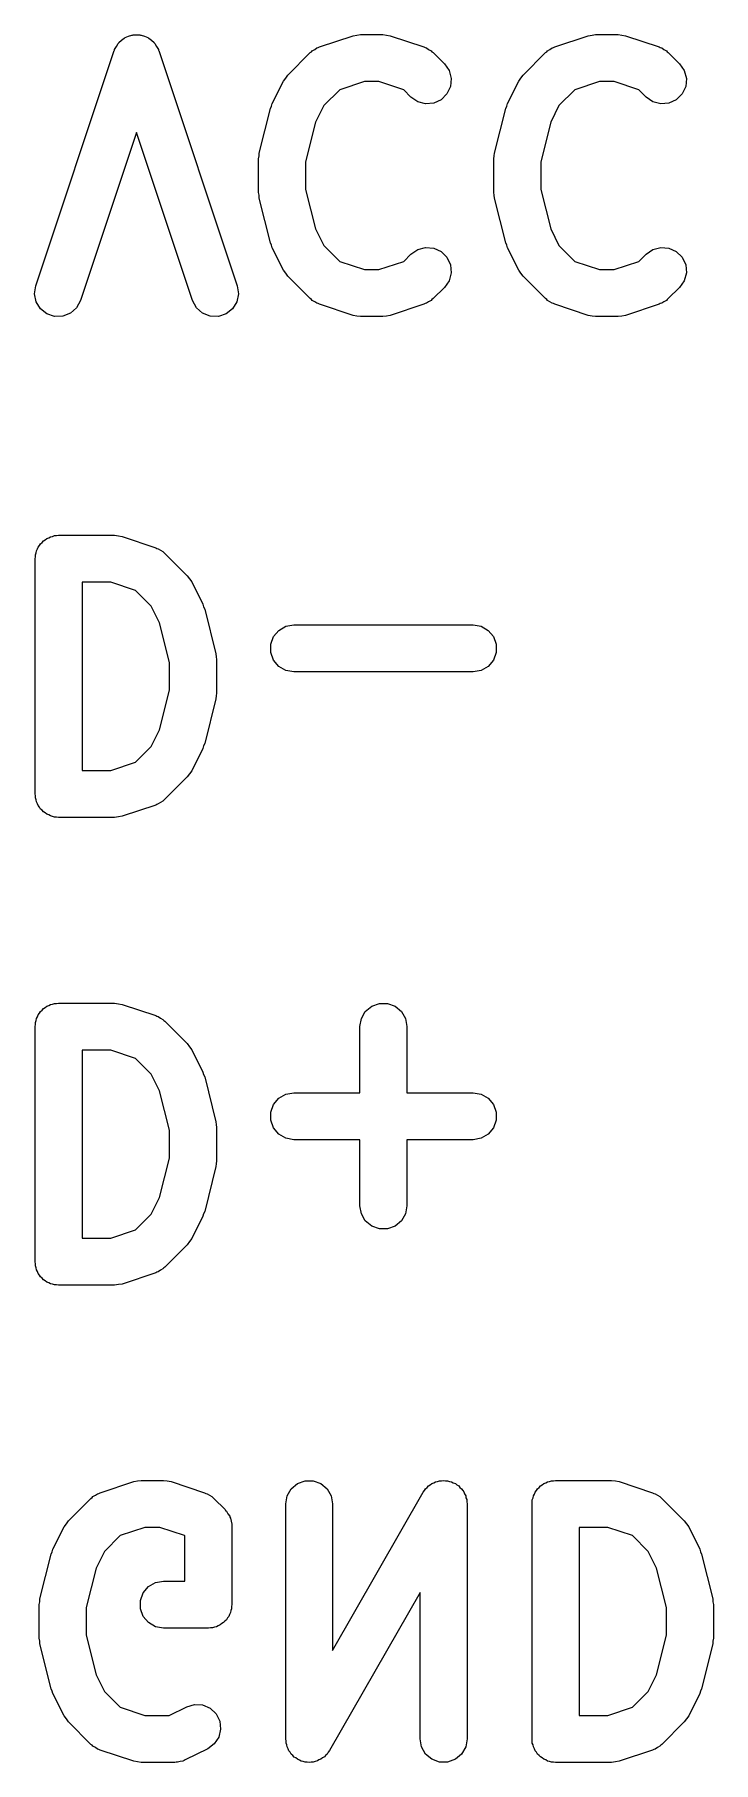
# Model space of a CAD drawing. Extents: x 91.3 to 189.8, y -113.5 to -60.4.
# Drawn here: x 98.81 to 101.69, y -78.35 to -71 of the extents above; entities that cross this region are included whole.
import ezdxf

# ---------------------------------------------------------------- set-up
doc = ezdxf.new("R2010")
doc.units = 0
doc.header["$MEASUREMENT"] = 0
doc.layers.add('BLACK', color=7, linetype='CONTINUOUS')

msp = doc.modelspace()

# ---------------------------------------------------------------- linework, layer by layer
at = {"layer": 'Black'}
for p, q in [((99.2063, -71.005), (99.22, -70.9996)), ((99.22, -70.9996), (99.2227, -70.9996)), ((99.2227, -70.9996), (99.2253, -70.9987)), ((99.2253, -70.9987), (99.24, -70.9991)), ((99.24, -70.9991), (99.2547, -70.9987)), ((99.2547, -70.9987), (99.2573, -70.9996)), ((99.2573, -70.9996), (99.26, -70.9996)), ((99.26, -70.9996), (99.2737, -71.005)), ((100.161, -71.0028), (100.177, -71.0004)), ((100.177, -71.0004), (100.192, -70.9976)), ((100.192, -70.9976), (100.288, -70.9976)), ((100.288, -70.9976), (100.303, -71.0004)), ((100.303, -71.0004), (100.319, -71.0028)), ((101.161, -71.0028), (101.177, -71.0004)), ((101.177, -71.0004), (101.192, -70.9976)), ((101.192, -70.9976), (101.288, -70.9976)), ((101.288, -70.9976), (101.303, -71.0004)), ((101.303, -71.0004), (101.319, -71.0028)), ((98.8118, -72.066), (99.1451, -71.066)), ((99.1451, -71.066), (99.1464, -71.0636)), ((99.1464, -71.0636), (99.147, -71.0609)), ((99.147, -71.0609), (99.1547, -71.0484)), ((99.1547, -71.0484), (99.1617, -71.0355)), ((99.1617, -71.0355), (99.1637, -71.0336)), ((99.1637, -71.0336), (99.1652, -71.0313)), ((99.1652, -71.0313), (99.1767, -71.0221)), ((99.1767, -71.0221), (99.1877, -71.0124)), ((99.1877, -71.0124), (99.1902, -71.0114)), ((99.1902, -71.0114), (99.1924, -71.0097)), ((99.1924, -71.0097), (99.2063, -71.005)), ((99.2737, -71.005), (99.2876, -71.0097)), ((99.2876, -71.0097), (99.2898, -71.0114)), ((99.2898, -71.0114), (99.2923, -71.0124)), ((99.2923, -71.0124), (99.3033, -71.0221)), ((99.3033, -71.0221), (99.3148, -71.0313)), ((99.3148, -71.0313), (99.3163, -71.0336)), ((99.3163, -71.0336), (99.3183, -71.0355)), ((99.3183, -71.0355), (99.3253, -71.0484)), ((99.3253, -71.0484), (99.333, -71.0609)), ((99.333, -71.0609), (99.3336, -71.0636)), ((99.3336, -71.0636), (99.3349, -71.066)), ((99.3349, -71.066), (99.6682, -72.066)), ((99.9788, -71.0745), (99.9835, -71.0712)), ((99.9835, -71.0712), (99.9874, -71.0669)), ((99.9874, -71.0669), (99.9977, -71.0613)), ((99.9977, -71.0613), (100.007, -71.0546)), ((100.007, -71.0546), (100.013, -71.0531)), ((100.013, -71.0531), (100.018, -71.0504)), ((100.018, -71.0504), (100.161, -71.0028)), ((100.319, -71.0028), (100.462, -71.0504)), ((100.462, -71.0504), (100.467, -71.0531)), ((100.467, -71.0531), (100.473, -71.0546)), ((100.473, -71.0546), (100.482, -71.0613)), ((100.482, -71.0613), (100.493, -71.0669)), ((100.493, -71.0669), (100.496, -71.0712)), ((100.496, -71.0712), (100.501, -71.0745)), ((100.979, -71.0745), (100.984, -71.0712)), ((100.984, -71.0712), (100.987, -71.0669)), ((100.987, -71.0669), (100.998, -71.0613)), ((100.998, -71.0613), (101.007, -71.0546)), ((101.007, -71.0546), (101.013, -71.0531)), ((101.013, -71.0531), (101.018, -71.0504)), ((101.018, -71.0504), (101.161, -71.0028)), ((101.319, -71.0028), (101.462, -71.0504)), ((101.462, -71.0504), (101.467, -71.0531)), ((101.467, -71.0531), (101.473, -71.0546)), ((101.473, -71.0546), (101.482, -71.0613)), ((101.482, -71.0613), (101.493, -71.0669)), ((101.493, -71.0669), (101.496, -71.0712)), ((101.496, -71.0712), (101.501, -71.0745)), ((99.8836, -71.1698), (99.9788, -71.0745)), ((100.501, -71.0745), (100.549, -71.1221)), ((100.549, -71.1221), (100.569, -71.1506)), ((100.884, -71.1698), (100.979, -71.0745)), ((101.501, -71.0745), (101.549, -71.1221)), ((101.549, -71.1221), (101.569, -71.1506)), ((99.8172, -71.291), (99.8648, -71.1958)), ((99.8648, -71.1958), (99.8744, -71.1829)), ((99.8744, -71.1829), (99.8836, -71.1698)), ((100.209, -71.1976), (100.104, -71.2326)), ((100.271, -71.1976), (100.209, -71.1976)), ((100.376, -71.2326), (100.271, -71.1976)), ((100.575, -71.2187), (100.56, -71.2502)), ((100.569, -71.1506), (100.578, -71.1841)), ((100.578, -71.1841), (100.575, -71.2187)), ((100.817, -71.291), (100.865, -71.1958)), ((100.865, -71.1958), (100.874, -71.1829)), ((100.874, -71.1829), (100.884, -71.1698)), ((101.209, -71.1976), (101.104, -71.2326)), ((101.271, -71.1976), (101.209, -71.1976)), ((101.376, -71.2326), (101.271, -71.1976)), ((101.575, -71.2187), (101.56, -71.2502)), ((101.569, -71.1506), (101.578, -71.1841)), ((101.578, -71.1841), (101.575, -71.2187)), ((99.8141, -71.3015), (99.8172, -71.291)), ((100.104, -71.2326), (100.036, -71.2997)), ((100.407, -71.2636), (100.376, -71.2326)), ((100.436, -71.2835), (100.407, -71.2636)), ((100.469, -71.2925), (100.436, -71.2835)), ((100.504, -71.2895), (100.469, -71.2925)), ((100.535, -71.2748), (100.504, -71.2895)), ((100.56, -71.2502), (100.535, -71.2748)), ((100.814, -71.3015), (100.817, -71.291)), ((101.104, -71.2326), (101.036, -71.2997)), ((101.407, -71.2636), (101.376, -71.2326)), ((101.436, -71.2835), (101.407, -71.2636)), ((101.469, -71.2925), (101.436, -71.2835)), ((101.504, -71.2895), (101.469, -71.2925)), ((101.535, -71.2748), (101.504, -71.2895)), ((101.56, -71.2502), (101.535, -71.2748)), ((99.762, -71.5019), (99.8097, -71.3115)), ((99.8097, -71.3115), (99.8141, -71.3015)), ((100.036, -71.2997), (100.001, -71.3706)), ((100.762, -71.5019), (100.81, -71.3115)), ((100.81, -71.3115), (100.814, -71.3015)), ((101.036, -71.2997), (101.001, -71.3706)), ((99.24, -71.4138), (99.0015, -72.1292)), ((99.4785, -72.1292), (99.24, -71.4138)), ((100.001, -71.3706), (99.959, -71.5385)), ((101.001, -71.3706), (100.959, -71.5385)), ((99.759, -71.5262), (99.7612, -71.5141)), ((99.7612, -71.5141), (99.762, -71.5019)), ((100.759, -71.5262), (100.761, -71.5141)), ((100.761, -71.5141), (100.762, -71.5019)), ((99.759, -71.669), (99.759, -71.5262)), ((99.959, -71.5385), (99.959, -71.6567)), ((100.759, -71.669), (100.759, -71.5262)), ((100.959, -71.5385), (100.959, -71.6567)), ((99.959, -71.6567), (100.001, -71.8246)), ((100.959, -71.6567), (101.001, -71.8246)), ((99.7612, -71.6811), (99.759, -71.669)), ((99.762, -71.6933), (99.7612, -71.6811)), ((99.8097, -71.8838), (99.762, -71.6933)), ((100.761, -71.6811), (100.759, -71.669)), ((100.762, -71.6933), (100.761, -71.6811)), ((100.81, -71.8838), (100.762, -71.6933)), ((100.001, -71.8246), (100.036, -71.8955)), ((101.001, -71.8246), (101.036, -71.8955)), ((99.8141, -71.8938), (99.8097, -71.8838)), ((99.8172, -71.9042), (99.8141, -71.8938)), ((99.8648, -71.9995), (99.8172, -71.9042)), ((100.036, -71.8955), (100.104, -71.9626)), ((100.376, -71.9626), (100.407, -71.9317)), ((100.407, -71.9317), (100.436, -71.9118)), ((100.436, -71.9118), (100.469, -71.9028)), ((100.469, -71.9028), (100.504, -71.9058)), ((100.504, -71.9058), (100.535, -71.9205)), ((100.535, -71.9205), (100.56, -71.945)), ((100.56, -71.945), (100.575, -71.9765)), ((100.814, -71.8938), (100.81, -71.8838)), ((100.817, -71.9042), (100.814, -71.8938)), ((100.865, -71.9995), (100.817, -71.9042)), ((101.036, -71.8955), (101.104, -71.9626)), ((101.376, -71.9626), (101.407, -71.9317)), ((101.407, -71.9317), (101.436, -71.9118)), ((101.436, -71.9118), (101.469, -71.9028)), ((101.469, -71.9028), (101.504, -71.9058)), ((101.504, -71.9058), (101.535, -71.9205)), ((101.535, -71.9205), (101.56, -71.945)), ((101.56, -71.945), (101.575, -71.9765)), ((99.8744, -72.0123), (99.8648, -71.9995)), ((99.8836, -72.0255), (99.8744, -72.0123)), ((99.9788, -72.1207), (99.8836, -72.0255)), ((100.104, -71.9626), (100.209, -71.9976)), ((100.209, -71.9976), (100.271, -71.9976)), ((100.271, -71.9976), (100.376, -71.9626)), ((100.578, -72.0111), (100.569, -72.0446)), ((100.575, -71.9765), (100.578, -72.0111)), ((100.874, -72.0123), (100.865, -71.9995)), ((100.884, -72.0255), (100.874, -72.0123)), ((100.979, -72.1207), (100.884, -72.0255)), ((101.104, -71.9626), (101.209, -71.9976)), ((101.209, -71.9976), (101.271, -71.9976)), ((101.271, -71.9976), (101.376, -71.9626)), ((101.578, -72.0111), (101.569, -72.0446)), ((101.575, -71.9765), (101.578, -72.0111)), ((98.8067, -72.1003), (98.8118, -72.066)), ((98.8137, -72.1344), (98.8067, -72.1003)), ((99.6733, -72.1003), (99.6663, -72.1344)), ((99.6682, -72.066), (99.6733, -72.1003)), ((100.549, -72.0731), (100.501, -72.1207)), ((100.569, -72.0446), (100.549, -72.0731)), ((101.549, -72.0731), (101.501, -72.1207)), ((101.569, -72.0446), (101.549, -72.0731)), ((98.8318, -72.164), (98.8137, -72.1344)), ((98.8591, -72.1856), (98.8318, -72.164)), ((98.985, -72.1598), (98.959, -72.1828)), ((99.0015, -72.1292), (98.985, -72.1598)), ((99.495, -72.1598), (99.4785, -72.1292)), ((99.521, -72.1828), (99.495, -72.1598)), ((99.6482, -72.164), (99.6209, -72.1856)), ((99.6663, -72.1344), (99.6482, -72.164)), ((99.9835, -72.124), (99.9788, -72.1207)), ((99.9874, -72.1283), (99.9835, -72.124)), ((99.9977, -72.1339), (99.9874, -72.1283)), ((100.007, -72.1406), (99.9977, -72.1339)), ((100.013, -72.1421), (100.007, -72.1406)), ((100.018, -72.1449), (100.013, -72.1421)), ((100.161, -72.1925), (100.018, -72.1449)), ((100.462, -72.1449), (100.319, -72.1925)), ((100.467, -72.1421), (100.462, -72.1449)), ((100.473, -72.1406), (100.467, -72.1421)), ((100.482, -72.1339), (100.473, -72.1406)), ((100.493, -72.1283), (100.482, -72.1339)), ((100.496, -72.124), (100.493, -72.1283)), ((100.501, -72.1207), (100.496, -72.124)), ((100.984, -72.124), (100.979, -72.1207)), ((100.987, -72.1283), (100.984, -72.124)), ((100.998, -72.1339), (100.987, -72.1283)), ((101.007, -72.1406), (100.998, -72.1339)), ((101.013, -72.1421), (101.007, -72.1406)), ((101.018, -72.1449), (101.013, -72.1421)), ((101.161, -72.1925), (101.018, -72.1449)), ((101.462, -72.1449), (101.319, -72.1925)), ((101.467, -72.1421), (101.462, -72.1449)), ((101.473, -72.1406), (101.467, -72.1421)), ((101.482, -72.1339), (101.473, -72.1406)), ((101.493, -72.1283), (101.482, -72.1339)), ((101.496, -72.124), (101.493, -72.1283)), ((101.501, -72.1207), (101.496, -72.124)), ((98.892, -72.1965), (98.8591, -72.1856)), ((98.9267, -72.1956), (98.892, -72.1965)), ((98.959, -72.1828), (98.9267, -72.1956)), ((99.5533, -72.1956), (99.521, -72.1828)), ((99.588, -72.1965), (99.5533, -72.1956)), ((99.6209, -72.1856), (99.588, -72.1965)), ((100.177, -72.1948), (100.161, -72.1925)), ((100.192, -72.1976), (100.177, -72.1948)), ((100.288, -72.1976), (100.192, -72.1976)), ((100.303, -72.1948), (100.288, -72.1976)), ((100.319, -72.1925), (100.303, -72.1948)), ((101.177, -72.1948), (101.161, -72.1925)), ((101.192, -72.1976), (101.177, -72.1948)), ((101.288, -72.1976), (101.192, -72.1976)), ((101.303, -72.1948), (101.288, -72.1976)), ((101.319, -72.1925), (101.303, -72.1948)), ((98.8748, -73.1337), (98.8835, -73.1321)), ((98.8835, -73.1321), (98.8917, -73.1291)), ((98.8917, -73.1291), (98.9004, -73.1291)), ((98.9004, -73.1291), (98.909, -73.1276)), ((98.909, -73.1276), (99.1471, -73.1276)), ((99.1471, -73.1276), (99.1629, -73.1304)), ((99.1629, -73.1304), (99.1788, -73.1328)), ((98.8106, -73.2103), (98.8136, -73.202)), ((98.8136, -73.202), (98.8151, -73.1934)), ((98.8151, -73.1934), (98.8195, -73.1858)), ((98.8195, -73.1858), (98.8224, -73.1776)), ((98.8224, -73.1776), (98.8281, -73.1709)), ((98.8281, -73.1709), (98.8324, -73.1633)), ((98.8324, -73.1633), (98.8391, -73.1577)), ((98.8391, -73.1577), (98.8448, -73.151)), ((98.8448, -73.151), (98.8523, -73.1466)), ((98.8523, -73.1466), (98.859, -73.141)), ((98.859, -73.141), (98.8673, -73.138)), ((98.8673, -73.138), (98.8748, -73.1337)), ((99.1788, -73.1328), (99.3216, -73.1804)), ((99.3216, -73.1804), (99.3267, -73.1831)), ((99.3267, -73.1831), (99.3323, -73.1846)), ((99.3323, -73.1846), (99.3419, -73.1913)), ((99.3419, -73.1913), (99.3522, -73.1969)), ((99.3522, -73.1969), (99.356, -73.2012)), ((99.356, -73.2012), (99.3607, -73.2045)), ((99.3607, -73.2045), (99.456, -73.2998)), ((98.809, -73.2276), (98.8106, -73.219)), ((98.809, -74.2276), (98.809, -73.2276)), ((98.8106, -73.219), (98.8106, -73.2103)), ((99.009, -73.3276), (99.009, -74.1276)), ((99.1309, -73.3276), (99.009, -73.3276)), ((99.236, -73.3626), (99.1309, -73.3276)), ((99.456, -73.2998), (99.4651, -73.3129)), ((99.4651, -73.3129), (99.4747, -73.3258)), ((99.4747, -73.3258), (99.5223, -73.421)), ((99.3031, -73.4297), (99.236, -73.3626)), ((99.5223, -73.421), (99.5254, -73.4315)), ((99.3385, -73.5006), (99.3031, -73.4297)), ((99.5254, -73.4315), (99.5299, -73.4415)), ((99.5299, -73.4415), (99.5775, -73.6319)), ((99.3805, -73.6685), (99.3385, -73.5006)), ((99.8106, -73.5912), (99.8224, -73.5586)), ((99.8224, -73.5586), (99.8448, -73.532)), ((99.8448, -73.532), (99.8748, -73.5146)), ((99.8748, -73.5146), (99.909, -73.5086)), ((99.909, -73.5086), (100.671, -73.5086)), ((100.671, -73.5086), (100.705, -73.5146)), ((100.705, -73.5146), (100.735, -73.532)), ((100.735, -73.532), (100.758, -73.5586)), ((100.758, -73.5586), (100.769, -73.5912)), ((99.5775, -73.6319), (99.5784, -73.6441)), ((99.5784, -73.6441), (99.5805, -73.6562)), ((99.8106, -73.6259), (99.8106, -73.5912)), ((99.8224, -73.6586), (99.8106, -73.6259)), ((100.769, -73.6259), (100.758, -73.6586)), ((100.769, -73.5912), (100.769, -73.6259)), ((99.3805, -73.7867), (99.3805, -73.6685)), ((99.5805, -73.6562), (99.5805, -73.799)), ((99.8448, -73.6852), (99.8224, -73.6586)), ((99.8748, -73.7025), (99.8448, -73.6852)), ((99.909, -73.7086), (99.8748, -73.7025)), ((100.671, -73.7086), (99.909, -73.7086)), ((100.705, -73.7025), (100.671, -73.7086)), ((100.735, -73.6852), (100.705, -73.7025)), ((100.758, -73.6586), (100.735, -73.6852)), ((99.3385, -73.9546), (99.3805, -73.7867)), ((99.5775, -73.8233), (99.5299, -74.0138)), ((99.5784, -73.8111), (99.5775, -73.8233)), ((99.5805, -73.799), (99.5784, -73.8111)), ((99.3031, -74.0255), (99.3385, -73.9546)), ((99.5299, -74.0138), (99.5254, -74.0238)), ((99.236, -74.0926), (99.3031, -74.0255)), ((99.5223, -74.0342), (99.4747, -74.1295)), ((99.5254, -74.0238), (99.5223, -74.0342)), ((99.009, -74.1276), (99.1309, -74.1276)), ((99.1309, -74.1276), (99.236, -74.0926)), ((99.456, -74.1555), (99.3607, -74.2507)), ((99.4651, -74.1423), (99.456, -74.1555)), ((99.4747, -74.1295), (99.4651, -74.1423)), ((98.8106, -74.2362), (98.809, -74.2276)), ((98.8106, -74.245), (98.8106, -74.2362)), ((98.8136, -74.2532), (98.8106, -74.245)), ((98.8151, -74.2618), (98.8136, -74.2532)), ((98.8195, -74.2694), (98.8151, -74.2618)), ((98.8224, -74.2776), (98.8195, -74.2694)), ((98.8281, -74.2843), (98.8224, -74.2776)), ((98.8324, -74.2919), (98.8281, -74.2843)), ((98.8391, -74.2975), (98.8324, -74.2919)), ((98.8448, -74.3042), (98.8391, -74.2975)), ((98.8523, -74.3086), (98.8448, -74.3042)), ((99.3216, -74.2749), (99.1788, -74.3225)), ((99.3267, -74.2721), (99.3216, -74.2749)), ((99.3323, -74.2706), (99.3267, -74.2721)), ((99.3419, -74.2639), (99.3323, -74.2706)), ((99.3522, -74.2583), (99.3419, -74.2639)), ((99.356, -74.254), (99.3522, -74.2583)), ((99.3607, -74.2507), (99.356, -74.254)), ((98.859, -74.3142), (98.8523, -74.3086)), ((98.8673, -74.3172), (98.859, -74.3142)), ((98.8748, -74.3216), (98.8673, -74.3172)), ((98.8835, -74.3231), (98.8748, -74.3216)), ((98.8917, -74.3261), (98.8835, -74.3231)), ((98.9004, -74.3261), (98.8917, -74.3261)), ((98.909, -74.3276), (98.9004, -74.3261)), ((99.1471, -74.3276), (98.909, -74.3276)), ((99.1629, -74.3248), (99.1471, -74.3276)), ((99.1788, -74.3225), (99.1629, -74.3248)), ((98.8136, -75.192), (98.8151, -75.1834)), ((98.8151, -75.1834), (98.8195, -75.1758)), ((98.8195, -75.1758), (98.8224, -75.1676)), ((98.8224, -75.1676), (98.8281, -75.1609)), ((98.8281, -75.1609), (98.8324, -75.1533)), ((98.8324, -75.1533), (98.8391, -75.1477)), ((98.8391, -75.1477), (98.8448, -75.141)), ((98.8448, -75.141), (98.8523, -75.1366)), ((98.8523, -75.1366), (98.859, -75.131)), ((98.859, -75.131), (98.8673, -75.128)), ((98.8673, -75.128), (98.8748, -75.1236)), ((98.8748, -75.1236), (98.8835, -75.1221)), ((98.8835, -75.1221), (98.8917, -75.1191)), ((98.8917, -75.1191), (98.9004, -75.1191)), ((98.9004, -75.1191), (98.909, -75.1176)), ((98.909, -75.1176), (99.1471, -75.1176)), ((99.1471, -75.1176), (99.1629, -75.1204)), ((99.1629, -75.1204), (99.1788, -75.1228)), ((99.1788, -75.1228), (99.3216, -75.1704)), ((99.3216, -75.1704), (99.3267, -75.1731)), ((99.3267, -75.1731), (99.3323, -75.1746)), ((99.3323, -75.1746), (99.3419, -75.1813)), ((99.3419, -75.1813), (99.3522, -75.1869)), ((99.3522, -75.1869), (99.356, -75.1912)), ((100.19, -75.2176), (100.196, -75.1834)), ((100.196, -75.1834), (100.213, -75.1533)), ((100.213, -75.1533), (100.24, -75.131)), ((100.24, -75.131), (100.273, -75.1191)), ((100.273, -75.1191), (100.307, -75.1191)), ((100.307, -75.1191), (100.34, -75.131)), ((100.34, -75.131), (100.367, -75.1533)), ((100.367, -75.1533), (100.384, -75.1834)), ((100.384, -75.1834), (100.39, -75.2176)), ((98.809, -75.2176), (98.8106, -75.209)), ((98.809, -76.2176), (98.809, -75.2176)), ((98.8106, -75.2003), (98.8136, -75.192)), ((98.8106, -75.209), (98.8106, -75.2003)), ((99.356, -75.1912), (99.3607, -75.1945)), ((99.3607, -75.1945), (99.456, -75.2898)), ((100.19, -75.4986), (100.19, -75.2176)), ((100.39, -75.2176), (100.39, -75.4986)), ((99.009, -75.3176), (99.009, -76.1176)), ((99.1309, -75.3176), (99.009, -75.3176)), ((99.236, -75.3526), (99.1309, -75.3176)), ((99.456, -75.2898), (99.4651, -75.3029)), ((99.4651, -75.3029), (99.4747, -75.3158)), ((99.4747, -75.3158), (99.5223, -75.411)), ((99.3031, -75.4197), (99.236, -75.3526)), ((99.3385, -75.4906), (99.3031, -75.4197)), ((99.5223, -75.411), (99.5254, -75.4215)), ((99.5254, -75.4215), (99.5299, -75.4315)), ((99.5299, -75.4315), (99.5775, -75.6219)), ((99.3805, -75.6585), (99.3385, -75.4906)), ((99.8106, -75.5812), (99.8224, -75.5486)), ((99.8224, -75.5486), (99.8448, -75.522)), ((99.8448, -75.522), (99.8748, -75.5046)), ((99.8748, -75.5046), (99.909, -75.4986)), ((99.909, -75.4986), (100.19, -75.4986)), ((100.39, -75.4986), (100.671, -75.4986)), ((100.671, -75.4986), (100.705, -75.5046)), ((100.705, -75.5046), (100.735, -75.522)), ((100.735, -75.522), (100.758, -75.5486)), ((100.758, -75.5486), (100.769, -75.5812)), ((99.5775, -75.6219), (99.5784, -75.6341)), ((99.8106, -75.6159), (99.8106, -75.5812)), ((99.8224, -75.6486), (99.8106, -75.6159)), ((100.769, -75.6159), (100.758, -75.6486)), ((100.769, -75.5812), (100.769, -75.6159)), ((99.3805, -75.7767), (99.3805, -75.6585)), ((99.5784, -75.6341), (99.5805, -75.6462)), ((99.5805, -75.6462), (99.5805, -75.789)), ((99.8448, -75.6752), (99.8224, -75.6486)), ((99.8748, -75.6925), (99.8448, -75.6752)), ((99.909, -75.6986), (99.8748, -75.6925)), ((100.19, -75.6986), (99.909, -75.6986)), ((100.19, -75.9795), (100.19, -75.6986)), ((100.671, -75.6986), (100.39, -75.6986)), ((100.39, -75.6986), (100.39, -75.9795)), ((100.705, -75.6925), (100.671, -75.6986)), ((100.735, -75.6752), (100.705, -75.6925)), ((100.758, -75.6486), (100.735, -75.6752)), ((99.3385, -75.9446), (99.3805, -75.7767)), ((99.5775, -75.8133), (99.5299, -76.0038)), ((99.5784, -75.8011), (99.5775, -75.8133)), ((99.5805, -75.789), (99.5784, -75.8011)), ((99.3031, -76.0155), (99.3385, -75.9446)), ((100.196, -76.0137), (100.19, -75.9795)), ((100.39, -75.9795), (100.384, -76.0137)), ((99.236, -76.0826), (99.3031, -76.0155)), ((99.5223, -76.0242), (99.4747, -76.1195)), ((99.5254, -76.0138), (99.5223, -76.0242)), ((99.5299, -76.0038), (99.5254, -76.0138)), ((100.213, -76.0438), (100.196, -76.0137)), ((100.24, -76.0661), (100.213, -76.0438)), ((100.273, -76.078), (100.24, -76.0661)), ((100.34, -76.0661), (100.307, -76.078)), ((100.367, -76.0438), (100.34, -76.0661)), ((100.384, -76.0137), (100.367, -76.0438)), ((99.009, -76.1176), (99.1309, -76.1176)), ((99.1309, -76.1176), (99.236, -76.0826)), ((99.456, -76.1455), (99.3607, -76.2407)), ((99.4651, -76.1323), (99.456, -76.1455)), ((99.4747, -76.1195), (99.4651, -76.1323)), ((100.307, -76.078), (100.273, -76.078)), ((98.8106, -76.2262), (98.809, -76.2176)), ((98.8106, -76.235), (98.8106, -76.2262)), ((98.8136, -76.2432), (98.8106, -76.235)), ((98.8151, -76.2518), (98.8136, -76.2432)), ((98.8195, -76.2594), (98.8151, -76.2518)), ((98.8224, -76.2676), (98.8195, -76.2594)), ((98.8281, -76.2743), (98.8224, -76.2676)), ((98.8324, -76.2819), (98.8281, -76.2743)), ((98.8391, -76.2875), (98.8324, -76.2819)), ((98.8448, -76.2942), (98.8391, -76.2875)), ((99.3216, -76.2649), (99.1788, -76.3125)), ((99.3267, -76.2621), (99.3216, -76.2649)), ((99.3323, -76.2606), (99.3267, -76.2621)), ((99.3419, -76.2539), (99.3323, -76.2606)), ((99.3522, -76.2483), (99.3419, -76.2539)), ((99.356, -76.244), (99.3522, -76.2483)), ((99.3607, -76.2407), (99.356, -76.244)), ((98.8523, -76.2986), (98.8448, -76.2942)), ((98.859, -76.3042), (98.8523, -76.2986)), ((98.8673, -76.3072), (98.859, -76.3042)), ((98.8748, -76.3116), (98.8673, -76.3072)), ((98.8835, -76.3131), (98.8748, -76.3116)), ((98.8917, -76.3161), (98.8835, -76.3131)), ((98.9004, -76.3161), (98.8917, -76.3161)), ((98.909, -76.3176), (98.9004, -76.3161)), ((99.1471, -76.3176), (98.909, -76.3176)), ((99.1629, -76.3148), (99.1471, -76.3176)), ((99.1788, -76.3125), (99.1629, -76.3148)), ((99.0855, -77.2004), (99.2284, -77.1528)), ((99.2284, -77.1528), (99.2442, -77.1504)), ((99.2442, -77.1504), (99.26, -77.1476)), ((99.26, -77.1476), (99.3552, -77.1476)), ((99.3552, -77.1476), (99.371, -77.1504)), ((99.371, -77.1504), (99.3869, -77.1528)), ((99.3869, -77.1528), (99.5297, -77.2004)), ((99.8977, -77.1833), (99.9243, -77.161)), ((99.9243, -77.161), (99.9569, -77.1491)), ((99.9569, -77.1491), (99.9917, -77.1491)), ((99.9917, -77.1491), (100.024, -77.161)), ((100.024, -77.161), (100.051, -77.1833)), ((100.476, -77.1779), (100.481, -77.1713)), ((100.481, -77.1713), (100.489, -77.1668)), ((100.489, -77.1668), (100.496, -77.161)), ((100.496, -77.161), (100.504, -77.1581)), ((100.504, -77.1581), (100.511, -77.1538)), ((100.511, -77.1538), (100.52, -77.1522)), ((100.52, -77.1522), (100.528, -77.1491)), ((100.528, -77.1491), (100.537, -77.1491)), ((100.537, -77.1491), (100.545, -77.1476)), ((100.545, -77.1476), (100.554, -77.1491)), ((100.554, -77.1491), (100.563, -77.1491)), ((100.563, -77.1491), (100.571, -77.1521)), ((100.571, -77.1521), (100.579, -77.1535)), ((100.579, -77.1535), (100.587, -77.1579)), ((100.587, -77.1579), (100.596, -77.161)), ((100.596, -77.161), (100.602, -77.1665)), ((100.602, -77.1665), (100.61, -77.1707)), ((100.61, -77.1707), (100.615, -77.1776)), ((100.952, -77.1777), (100.958, -77.171)), ((100.958, -77.171), (100.965, -77.1666)), ((100.965, -77.1666), (100.972, -77.161)), ((100.972, -77.161), (100.98, -77.158)), ((100.98, -77.158), (100.988, -77.1536)), ((100.988, -77.1536), (100.996, -77.1521)), ((100.996, -77.1521), (101.005, -77.1491)), ((101.005, -77.1491), (101.013, -77.1491)), ((101.013, -77.1491), (101.022, -77.1476)), ((101.022, -77.1476), (101.26, -77.1476)), ((101.26, -77.1476), (101.276, -77.1504)), ((101.276, -77.1504), (101.292, -77.1528)), ((101.292, -77.1528), (101.434, -77.2004)), ((98.9512, -77.3198), (99.0464, -77.2245)), ((99.0464, -77.2245), (99.0512, -77.2212)), ((99.0512, -77.2212), (99.055, -77.2169)), ((99.055, -77.2169), (99.0653, -77.2113)), ((99.0653, -77.2113), (99.0749, -77.2046)), ((99.0749, -77.2046), (99.0805, -77.2031)), ((99.0805, -77.2031), (99.0855, -77.2004)), ((99.5297, -77.2004), (99.5348, -77.2031)), ((99.5348, -77.2031), (99.5404, -77.2046)), ((99.5404, -77.2046), (99.55, -77.2113)), ((99.55, -77.2113), (99.5603, -77.2169)), ((99.5603, -77.2169), (99.5641, -77.2212)), ((99.5641, -77.2212), (99.5688, -77.2245)), ((99.5688, -77.2245), (99.6164, -77.2721)), ((99.8743, -77.2476), (99.8803, -77.2134)), ((99.8743, -78.2476), (99.8743, -77.2476)), ((99.8803, -77.2134), (99.8977, -77.1833)), ((100.051, -77.1833), (100.068, -77.2134)), ((100.068, -77.2134), (100.074, -77.2476)), ((100.074, -77.8711), (100.459, -77.198)), ((100.074, -77.2476), (100.074, -77.8711)), ((100.459, -77.198), (100.465, -77.1911)), ((100.465, -77.1911), (100.469, -77.1833)), ((100.469, -77.1833), (100.476, -77.1779)), ((100.615, -77.1776), (100.622, -77.1833)), ((100.622, -77.1833), (100.627, -77.1907)), ((100.627, -77.1907), (100.632, -77.1972)), ((100.632, -77.1972), (100.635, -77.2056)), ((100.635, -77.2056), (100.64, -77.2134)), ((100.64, -77.2134), (100.641, -77.2218)), ((100.641, -77.2218), (100.644, -77.2298)), ((100.644, -77.2298), (100.644, -77.2388)), ((100.644, -77.2388), (100.646, -77.2476)), ((100.646, -77.2476), (100.646, -78.2476)), ((100.922, -77.2476), (100.923, -77.239)), ((100.922, -78.2476), (100.922, -77.2476)), ((100.923, -77.2303), (100.926, -77.222)), ((100.923, -77.239), (100.923, -77.2303)), ((100.926, -77.222), (100.928, -77.2134)), ((100.928, -77.2134), (100.932, -77.2058)), ((100.932, -77.2058), (100.935, -77.1976)), ((100.935, -77.1976), (100.941, -77.1909)), ((100.941, -77.1909), (100.945, -77.1833)), ((100.945, -77.1833), (100.952, -77.1777)), ((101.434, -77.2004), (101.44, -77.2031)), ((101.44, -77.2031), (101.445, -77.2046)), ((101.445, -77.2046), (101.455, -77.2113)), ((101.455, -77.2113), (101.465, -77.2169)), ((101.465, -77.2169), (101.469, -77.2212)), ((101.469, -77.2212), (101.474, -77.2245)), ((101.474, -77.2245), (101.569, -77.3198)), ((98.942, -77.3329), (98.9512, -77.3198)), ((99.6164, -77.2721), (99.6189, -77.2757)), ((99.6189, -77.2757), (99.6223, -77.2786)), ((99.6223, -77.2786), (99.6289, -77.2899)), ((99.6289, -77.2899), (99.6363, -77.3006)), ((99.6363, -77.3006), (99.6375, -77.3048)), ((99.6375, -77.3048), (99.6397, -77.3087)), ((99.6397, -77.3087), (99.642, -77.3215)), ((99.642, -77.3215), (99.6453, -77.3341)), ((101.569, -77.3198), (101.578, -77.3329)), ((98.8848, -77.441), (98.9325, -77.3458)), ((98.9325, -77.3458), (98.942, -77.3329)), ((99.1712, -77.3826), (99.1041, -77.4497)), ((99.2762, -77.3476), (99.1712, -77.3826)), ((99.339, -77.3476), (99.2762, -77.3476)), ((99.4441, -77.3826), (99.339, -77.3476)), ((99.4457, -77.3843), (99.4441, -77.3826)), ((99.4457, -77.5762), (99.4457, -77.3843)), ((99.6453, -77.3341), (99.645, -77.3385)), ((99.645, -77.3385), (99.6457, -77.3429)), ((99.6457, -77.3429), (99.6457, -77.6762)), ((101.122, -77.3476), (101.122, -78.1476)), ((101.244, -77.3476), (101.122, -77.3476)), ((101.349, -77.3826), (101.244, -77.3476)), ((101.416, -77.4497), (101.349, -77.3826)), ((101.578, -77.3329), (101.588, -77.3458)), ((101.588, -77.3458), (101.635, -77.441)), ((98.8297, -77.6519), (98.8773, -77.4615)), ((98.8773, -77.4615), (98.8817, -77.4515)), ((98.8817, -77.4515), (98.8848, -77.441)), ((99.1041, -77.4497), (99.0686, -77.5206)), ((101.451, -77.5206), (101.416, -77.4497)), ((101.635, -77.441), (101.638, -77.4515)), ((101.638, -77.4515), (101.643, -77.4615)), ((101.643, -77.4615), (101.69, -77.6519)), ((99.0686, -77.5206), (99.0267, -77.6885)), ((101.493, -77.6885), (101.451, -77.5206)), ((99.2686, -77.6262), (99.291, -77.5996)), ((99.291, -77.5996), (99.321, -77.5822)), ((99.321, -77.5822), (99.3552, -77.5762)), ((99.3552, -77.5762), (99.4457, -77.5762)), ((98.8267, -77.6762), (98.8288, -77.6641)), ((98.8267, -77.819), (98.8267, -77.6762)), ((98.8288, -77.6641), (98.8297, -77.6519)), ((99.0267, -77.6885), (99.0267, -77.8067)), ((99.2568, -77.6588), (99.2686, -77.6262)), ((99.2568, -77.6936), (99.2568, -77.6588)), ((99.6457, -77.6762), (99.6442, -77.6848)), ((99.6442, -77.6848), (99.6442, -77.6936)), ((100.446, -77.6242), (100.061, -78.2972)), ((100.446, -78.2476), (100.446, -77.6242)), ((101.493, -77.8067), (101.493, -77.6885)), ((101.69, -77.6519), (101.691, -77.6641)), ((101.691, -77.6641), (101.693, -77.6762)), ((101.693, -77.6762), (101.693, -77.819)), ((99.2686, -77.7262), (99.2568, -77.6936)), ((99.291, -77.7528), (99.2686, -77.7262)), ((99.321, -77.7702), (99.291, -77.7528)), ((99.5957, -77.7628), (99.5875, -77.7658)), ((99.6024, -77.7572), (99.5957, -77.7628)), ((99.61, -77.7528), (99.6024, -77.7572)), ((99.6156, -77.7461), (99.61, -77.7528)), ((99.6223, -77.7405), (99.6156, -77.7461)), ((99.6267, -77.7329), (99.6223, -77.7405)), ((99.6323, -77.7262), (99.6267, -77.7329)), ((99.6353, -77.718), (99.6323, -77.7262)), ((99.6397, -77.7104), (99.6353, -77.718)), ((99.6412, -77.7018), (99.6397, -77.7104)), ((99.6442, -77.6936), (99.6412, -77.7018)), ((98.8288, -77.8311), (98.8267, -77.819)), ((98.8297, -77.8433), (98.8288, -77.8311)), ((99.0267, -77.8067), (99.0686, -77.9746)), ((99.3552, -77.7762), (99.321, -77.7702)), ((99.5457, -77.7762), (99.3552, -77.7762)), ((99.5543, -77.7747), (99.5457, -77.7762)), ((99.5631, -77.7747), (99.5543, -77.7747)), ((99.5713, -77.7717), (99.5631, -77.7747)), ((99.5799, -77.7702), (99.5713, -77.7717)), ((99.5875, -77.7658), (99.5799, -77.7702)), ((101.451, -77.9746), (101.493, -77.8067)), ((101.691, -77.8311), (101.69, -77.8433)), ((101.693, -77.819), (101.691, -77.8311)), ((98.8773, -78.0338), (98.8297, -77.8433)), ((101.69, -77.8433), (101.643, -78.0338)), ((99.0686, -77.9746), (99.1041, -78.0455)), ((101.416, -78.0455), (101.451, -77.9746)), ((98.8817, -78.0438), (98.8773, -78.0338)), ((98.8848, -78.0542), (98.8817, -78.0438)), ((98.9325, -78.1495), (98.8848, -78.0542)), ((99.1041, -78.0455), (99.1712, -78.1126)), ((101.349, -78.1126), (101.416, -78.0455)), ((101.635, -78.0542), (101.588, -78.1495)), ((101.638, -78.0438), (101.635, -78.0542)), ((101.643, -78.0338), (101.638, -78.0438)), ((99.1712, -78.1126), (99.2762, -78.1476)), ((99.3793, -78.1476), (99.4534, -78.1106)), ((99.4534, -78.1106), (99.4867, -78.1007)), ((99.4867, -78.1007), (99.5213, -78.1027)), ((99.5213, -78.1027), (99.5532, -78.1165)), ((99.5532, -78.1165), (99.5784, -78.1404)), ((101.244, -78.1476), (101.349, -78.1126)), ((98.942, -78.1623), (98.9325, -78.1495)), ((98.9512, -78.1755), (98.942, -78.1623)), ((99.0464, -78.2707), (98.9512, -78.1755)), ((99.2762, -78.1476), (99.3793, -78.1476)), ((99.5784, -78.1404), (99.5939, -78.1715)), ((99.5939, -78.1715), (99.5979, -78.206)), ((101.122, -78.1476), (101.244, -78.1476)), ((101.569, -78.1755), (101.474, -78.2707)), ((101.578, -78.1623), (101.569, -78.1755)), ((101.588, -78.1495), (101.578, -78.1623)), ((99.0512, -78.274), (99.0464, -78.2707)), ((99.055, -78.2783), (99.0512, -78.274)), ((99.5707, -78.2688), (99.5428, -78.2894)), ((99.5898, -78.2398), (99.5707, -78.2688)), ((99.5979, -78.206), (99.5898, -78.2398)), ((99.8758, -78.2565), (99.8743, -78.2476)), ((99.8759, -78.2654), (99.8758, -78.2565)), ((99.8788, -78.2734), (99.8759, -78.2654)), ((99.8803, -78.2818), (99.8788, -78.2734)), ((100.452, -78.2818), (100.446, -78.2476)), ((100.646, -78.2476), (100.64, -78.2818)), ((100.923, -78.2562), (100.922, -78.2476)), ((100.923, -78.265), (100.923, -78.2562)), ((100.926, -78.2732), (100.923, -78.265)), ((100.928, -78.2818), (100.926, -78.2732)), ((101.469, -78.274), (101.465, -78.2783)), ((101.474, -78.2707), (101.469, -78.274)), ((99.0653, -78.2839), (99.055, -78.2783)), ((99.0749, -78.2906), (99.0653, -78.2839)), ((99.0805, -78.2921), (99.0749, -78.2906)), ((99.0855, -78.2949), (99.0805, -78.2921)), ((99.2284, -78.3425), (99.0855, -78.2949)), ((99.2442, -78.3448), (99.2284, -78.3425)), ((99.26, -78.3476), (99.2442, -78.3448)), ((99.4029, -78.3476), (99.26, -78.3476)), ((99.4085, -78.3466), (99.4029, -78.3476)), ((99.4143, -78.347), (99.4085, -78.3466)), ((99.4255, -78.3436), (99.4143, -78.347)), ((99.4371, -78.3416), (99.4255, -78.3436)), ((99.4421, -78.3387), (99.4371, -78.3416)), ((99.4476, -78.3371), (99.4421, -78.3387)), ((99.5428, -78.2894), (99.4476, -78.3371)), ((99.8848, -78.2896), (99.8803, -78.2818)), ((99.8879, -78.298), (99.8848, -78.2896)), ((99.8934, -78.3045), (99.8879, -78.298)), ((99.8977, -78.3119), (99.8934, -78.3045)), ((99.9046, -78.3177), (99.8977, -78.3119)), ((99.9103, -78.3245), (99.9046, -78.3177)), ((99.9178, -78.3287), (99.9103, -78.3245)), ((99.9243, -78.3342), (99.9178, -78.3287)), ((99.9327, -78.3373), (99.9243, -78.3342)), ((99.9405, -78.3417), (99.9327, -78.3373)), ((99.9489, -78.3432), (99.9405, -78.3417)), ((99.9569, -78.3461), (99.9489, -78.3432)), ((99.9659, -78.3461), (99.9569, -78.3461)), ((99.9747, -78.3476), (99.9659, -78.3461)), ((99.9831, -78.3461), (99.9747, -78.3476)), ((99.9917, -78.3461), (99.9831, -78.3461)), ((100, -78.343), (99.9917, -78.3461)), ((100.009, -78.3414), (100, -78.343)), ((100.016, -78.3371), (100.009, -78.3414)), ((100.024, -78.3342), (100.016, -78.3371)), ((100.031, -78.3285), (100.024, -78.3342)), ((100.039, -78.3239), (100.031, -78.3285)), ((100.044, -78.3174), (100.039, -78.3239)), ((100.051, -78.3119), (100.044, -78.3174)), ((100.055, -78.3041), (100.051, -78.3119)), ((100.061, -78.2972), (100.055, -78.3041)), ((100.469, -78.3119), (100.452, -78.2818)), ((100.496, -78.3342), (100.469, -78.3119)), ((100.528, -78.3461), (100.496, -78.3342)), ((100.563, -78.3461), (100.528, -78.3461)), ((100.596, -78.3342), (100.563, -78.3461)), ((100.622, -78.3119), (100.596, -78.3342)), ((100.64, -78.2818), (100.622, -78.3119)), ((100.932, -78.2894), (100.928, -78.2818)), ((100.935, -78.2976), (100.932, -78.2894)), ((100.941, -78.3043), (100.935, -78.2976)), ((100.945, -78.3119), (100.941, -78.3043)), ((100.952, -78.3175), (100.945, -78.3119)), ((100.958, -78.3242), (100.952, -78.3175)), ((100.965, -78.3286), (100.958, -78.3242)), ((100.972, -78.3342), (100.965, -78.3286)), ((100.98, -78.3372), (100.972, -78.3342)), ((100.988, -78.3416), (100.98, -78.3372)), ((100.996, -78.3431), (100.988, -78.3416)), ((101.005, -78.3461), (100.996, -78.3431)), ((101.013, -78.3461), (101.005, -78.3461)), ((101.022, -78.3476), (101.013, -78.3461)), ((101.26, -78.3476), (101.022, -78.3476)), ((101.276, -78.3448), (101.26, -78.3476)), ((101.292, -78.3425), (101.276, -78.3448)), ((101.434, -78.2949), (101.292, -78.3425)), ((101.44, -78.2921), (101.434, -78.2949)), ((101.445, -78.2906), (101.44, -78.2921)), ((101.455, -78.2839), (101.445, -78.2906)), ((101.465, -78.2783), (101.455, -78.2839))]:
    msp.add_line(p, q, dxfattribs=at)

doc.saveas('drawing.dxf')
